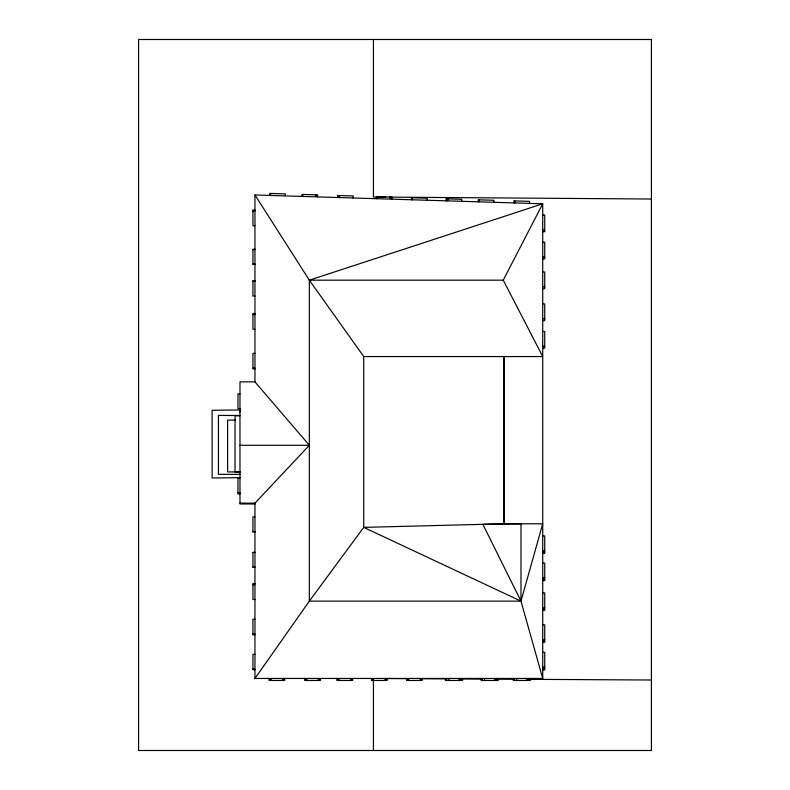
<?xml version="1.0" encoding="UTF-8"?>
<svg xmlns="http://www.w3.org/2000/svg" width="790" height="790" viewBox="0 0 790 790"><rect width="100%" height="100%" fill="white"/><g stroke="black" fill="none" stroke-linecap="round" stroke-linejoin="round"><path stroke-width="1.19" d="M269.676 195.416L269.746 193.402L285.397 193.886L285.338 195.9M270.575 195.446L270.644 193.431M301.879 196.404L301.938 194.389L317.6 194.873L317.531 196.888M302.768 196.434L302.837 194.419M315.477 195.999L315.516 194.804M316.375 196.029L316.415 194.834M337.518 197.5L337.577 195.486L353.239 195.96L353.179 197.984M338.416 197.53L338.476 195.505M338.722 196.71L338.762 195.515M339.621 196.74L339.661 195.545M376.405 198.695L376.465 196.671L392.126 197.154L392.067 199.169M377.304 198.725L377.363 196.7M390.013 198.28L390.053 197.095M390.912 198.31L390.941 197.115M411.491 199.771L411.55 197.747L427.212 198.231L427.153 200.245M412.39 199.791L412.449 197.776M446.024 200.828L446.083 198.813L461.745 199.287L461.676 201.302M446.913 200.858L446.982 198.833M447.229 200.038L447.268 198.843M448.128 200.067L448.167 198.873M478.217 201.815L478.276 199.801L493.938 200.275L493.878 202.289M479.115 201.845L479.175 199.821M513.856 202.902L513.915 200.887L529.577 201.371L529.517 203.386M514.754 202.931L514.813 200.917M254.953 194.972L309.344 280.174L363.726 356.557L542.72 356.557L503.25 280.174L542.72 203.79L254.953 194.972L254.953 381.866L309.344 445.293L254.953 503.151L254.953 678.452L542.72 678.452L542.72 203.79L309.344 280.174L309.344 601.131L254.953 678.452M503.852 523.8L363.726 527.374L309.344 601.131L520.975 601.131L542.72 523.8L503.852 523.8L503.852 356.557M239.982 477.674L212.125 477.98L212.105 410.277L239.963 409.961L239.982 412.044M254.953 210.041L252.938 210.041L252.938 225.733L254.953 225.733M252.938 210.96L254.953 210.96M542.72 215.018L544.735 215.018L544.735 231.668L542.72 231.668M542.72 229.781L544.735 229.781M542.72 242.204L544.735 242.204L544.735 258.853L542.72 258.853M254.953 249.265L252.938 249.265L252.938 264.344L254.953 264.344M252.938 249.571L254.953 249.571M542.72 256.967L544.735 256.967M252.938 264.038L254.953 264.038M542.72 271.987L544.735 271.987L544.735 288.636L542.72 288.636M309.344 280.174L503.25 280.174M254.953 280.569L252.938 280.569L252.938 296.141L254.953 296.141M252.938 281.368L254.953 281.368M542.72 286.76L544.735 286.76M542.72 303.923L544.735 303.923L544.735 320.572L542.72 320.572M254.953 313.531L252.938 313.531L252.938 329.341L254.953 329.341M252.938 314.568L254.953 314.568M542.72 318.696L544.735 318.696M542.72 331.454L544.735 331.454L544.735 348.104L542.72 348.104M542.72 346.218L544.735 346.218M254.953 353.397L252.938 353.397L252.938 368.851L254.953 368.851M252.938 368.17L254.953 368.17M254.953 381.866L239.982 381.866L239.982 503.981L254.953 503.981M239.982 393.795L237.968 393.795L237.968 408.667L239.982 408.568M239.982 415.777L235.025 415.777L235.025 471.887L239.982 471.877M239.982 445.293L309.344 445.293M239.982 477.999L237.968 477.999L237.968 493.918L239.982 493.918M237.968 492.763L239.982 492.763M239.982 503.151L254.953 503.151M254.953 516.867L252.938 516.867L252.938 531.947L254.953 531.947M252.938 531.63L254.953 531.63M542.72 535.926L544.735 535.926L544.735 553.425L542.72 553.425M542.72 550.689L544.735 550.689M542.72 552.17L544.735 552.17M254.953 552.378L252.938 552.378L252.938 567.289L254.953 567.289M252.938 552.526L254.953 552.526M542.72 563.112L544.735 563.112L544.735 580.611L542.72 580.611M252.938 567.151L254.953 567.151M542.72 577.875L544.735 577.875M542.72 579.366L544.735 579.366M254.953 583.514L252.938 583.514L252.938 599.501L254.953 599.501M252.938 584.728L254.953 584.728M542.72 592.895L544.735 592.895L544.735 610.394L542.72 610.394M542.72 607.658L544.735 607.658M542.72 609.149L544.735 609.149M254.953 619.271L252.938 619.271L252.938 634.844L254.953 634.844M542.72 624.831L544.735 624.831L544.735 642.339L542.72 642.339M252.938 634.044L254.953 634.044M542.72 639.604L544.735 639.604M542.72 641.085L544.735 641.085M542.72 652.362L544.735 652.362L544.735 669.861L542.72 669.861M254.953 654.377L252.938 654.377L252.938 669.703L254.953 669.703M542.72 667.125L544.735 667.125M542.72 668.607L544.735 668.607M252.938 669.15L254.953 669.15M239.982 415.491L218.425 415.431L218.425 474.326L239.982 474.375M385.718 197.105L373.423 197.016L373.423 39.5M389.411 197.135L651.414 199.021M235.489 420.122L227.619 420.073L227.619 471.916L239.982 471.995M386.952 678.531L406.633 678.64M421.396 678.719L445.995 678.857M461.982 678.946L481.91 679.084M497.661 679.153L513.885 679.272M529.636 679.331L651.414 680.012M542.72 678.452L520.975 601.131L482.878 524.333L520.975 523.8L520.975 601.131L363.726 527.374L363.726 356.557M530.396 678.452L530.396 680.467L513.352 680.467L513.352 678.452M529.211 679.282L529.211 680.467M528.125 678.452L528.125 680.467M526.94 679.282L526.94 680.467M516.818 679.282L516.818 680.467M514.537 679.282L514.537 680.467M504.06 356.557L504.06 523.8M498.194 678.452L498.194 680.467L481.14 680.467L481.14 678.452M497.009 679.282L497.009 680.467M495.913 678.452L495.913 680.467M494.728 679.282L494.728 680.467M484.606 679.282L484.606 680.467M482.325 679.282L482.325 680.467M462.535 678.452L462.535 680.467L445.481 680.467L445.481 678.452M461.35 679.282L461.35 680.467M460.254 678.452L460.254 680.467M459.069 679.282L459.069 680.467M448.947 679.282L448.947 680.467M446.666 679.282L446.666 680.467M422.235 678.452L422.235 680.467L406.574 680.467L406.574 678.452M421.347 678.452L421.347 680.467M421.05 679.282L421.05 680.467M420.162 679.282L420.162 680.467M408.657 679.282L408.657 680.467M407.759 679.282L407.759 680.467M387.14 678.452L387.14 680.467L371.468 680.467L371.468 678.452M386.241 678.452L386.241 680.467M385.954 679.282L385.954 680.467M385.056 679.282L385.056 680.467M373.551 679.282L373.551 680.467M373.423 679.677L373.423 750.5M372.653 679.282L372.653 680.467M352.597 678.452L352.597 680.467L336.925 680.467L336.925 678.452M351.698 678.452L351.698 680.467M351.412 679.282L351.412 680.467M350.513 679.282L350.513 680.467M339.009 679.282L339.009 680.467M338.11 679.282L338.11 680.467M320.385 678.452L320.385 680.467L304.723 680.467L304.723 678.452M319.486 678.452L319.486 680.467M319.2 679.282L319.2 680.467M318.301 679.282L318.301 680.467M306.797 679.282L306.797 680.467M305.908 679.282L305.908 680.467M284.726 678.452L284.726 680.467L269.064 680.467L269.064 678.452M283.827 678.452L283.827 680.467M283.541 679.282L283.541 680.467M282.642 679.282L282.642 680.467M271.138 679.282L271.138 680.467M270.249 679.282L270.249 680.467M651.414 39.5L138.586 39.5L138.586 750.5L651.414 750.5L651.414 39.5"/></g></svg>
